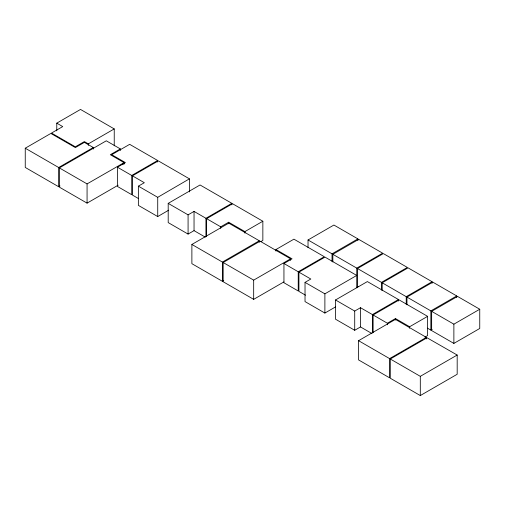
<?xml version="1.0" encoding="UTF-8"?>
<svg xmlns="http://www.w3.org/2000/svg" width="505" height="505" viewBox="0 0 505 505"><rect width="100%" height="100%" fill="white"/><g stroke="black" fill="none" stroke-linecap="round" stroke-linejoin="round"><path stroke-width="0.76" d="M138.383 198.503L132.436 195.069L132.436 175.841L158.33 160.887L189.425 178.839L157.724 197.322L138.37 186.149L138.37 205.377L157.724 216.557L168.657 210.206M56.775 130.839L56.775 123.144L80.51 109.44L114.237 128.914L114.237 145.831M60.026 185.954L58.668 186.736L25.25 167.445L25.25 148.218L50.86 133.434L75.359 147.58L84.379 142.372L93.292 147.517L93.292 149.057M56.775 123.144L62.727 126.585L51.504 133.061L75.321 146.81L84.379 141.583L88.337 143.862L114.237 128.914M25.25 148.218L58.668 167.508L93.292 147.517M118.176 185.177L87.068 203.136L59.35 187.134L59.35 167.906L106.296 140.807L120.354 148.918L120.354 150.458M120.354 148.918L110.33 154.707L124.072 162.642L124.072 164.175M59.35 167.906L87.068 183.908L124.072 162.642M157.648 160.489L131.723 175.462L131.723 194.69L117.425 186.433L117.425 167.206L125.398 162.604L111.712 154.7L129.665 144.335L157.648 160.489L157.648 162.029M138.37 186.149L144.329 182.709L132.436 175.841M205.276 237.123L194.04 230.64L188.081 234.08L168.197 222.598L168.197 203.37L200.056 184.975L231.839 203.326L231.839 204.866M168.197 203.37L188.081 214.852L194.04 211.412L205.939 218.28L231.839 203.326M206.621 236.365L206.621 218.671L232.521 203.723L262.852 221.234L262.852 240.462L260.858 241.611M206.621 218.671L220.723 226.814L228.658 222.232L244.893 231.599L262.852 221.234M223.759 280.509L222.396 281.298L191.881 263.679L191.881 244.452L228.778 223.153L259.292 240.765L259.292 242.305M191.881 244.452L222.396 262.07L259.292 240.765M283.886 281.916L253.674 299.358L223.159 281.739L223.159 262.512L260.081 241.194L290.596 258.812L290.596 260.346M275.957 251.073L275.957 249.539L293.923 239.168L324.305 256.71L298.234 271.759L283.943 263.509L283.943 282.737L298.234 290.987L298.234 271.759M308.031 247.665L308.031 239.976L333.906 225.041L357.906 238.897L357.906 240.43M223.159 262.512L253.674 280.13L290.596 258.812M283.943 263.509L292.048 258.825L275.957 249.539M305.531 295.198L298.922 291.385L298.922 272.157L324.986 257.108L356.745 275.44L324.885 293.834L305.026 282.364L305.026 301.592L324.885 313.062L335.617 306.863M308.031 239.976L332.031 253.832L357.906 238.897M332.845 261.994L332.845 254.305L358.72 239.364L382.645 253.175L356.77 268.117L356.745 287.743M305.026 282.364L310.815 279.025L298.922 272.157M357.483 268.527L383.352 253.586L407.346 267.442L381.477 282.377L357.483 268.527L357.483 287.755M356.77 287.345L358.133 286.556M371.737 333.42L360.507 326.937L354.712 330.283L335.516 319.198L335.516 299.97L367.369 281.575L398.464 299.528L398.464 301.062M382.197 290.482L382.197 282.794L408.065 267.858L432.091 281.727L432.091 283.267M335.516 299.97L354.712 311.055L360.507 307.709L372.4 314.577L398.464 299.528M373.113 332.681L373.113 314.987L399.177 299.938L427.609 316.351L427.609 335.579L424.945 337.119M382.197 282.794L406.222 296.662L432.091 281.727M406.961 304.78L406.961 297.091L432.829 282.156L456.728 295.949L456.728 297.489M373.113 314.987L387.379 323.225L395.459 318.56L409.624 326.741L427.609 316.351M426.359 337.384L389.601 358.607L389.601 377.835L358.563 359.913L358.563 340.686L395.44 319.394L426.359 337.384L426.359 338.924M406.961 297.091L430.853 310.891L456.728 295.949M431.649 311.345L457.517 296.403L479.75 309.243L479.75 328.471L453.875 343.406L431.649 330.573L431.649 311.345L453.875 324.178L453.875 343.406M427.438 328.143L430.853 330.118L432.217 329.329M390.289 359.005L427.047 337.782L457.183 355.04L457.183 374.268L420.305 395.56L390.289 378.232L390.289 359.005L420.305 376.332L457.183 355.04M453.875 324.178L479.75 309.243M332.845 254.305L356.77 268.117M117.425 167.206L131.723 175.462M358.563 340.686L389.601 358.607M430.853 310.891L430.853 330.118M420.305 376.332L420.305 395.56M409.624 326.741L409.624 328.275M406.222 296.662L406.222 304.357M395.459 318.56L395.459 320.101M387.379 323.225L387.379 324.765M381.477 282.377L381.477 290.072M372.4 314.577L372.4 333.035M360.507 307.709L360.507 326.937M354.712 311.055L354.712 330.283M332.031 253.832L332.031 261.521M324.885 293.834L324.885 313.062M253.674 280.13L253.674 299.358M244.893 231.599L244.893 233.14M228.658 222.232L228.658 223.766M222.396 262.07L222.396 281.298M220.723 226.814L220.723 228.355M205.939 218.28L205.939 236.738M194.04 211.412L194.04 230.64M189.425 178.839L189.425 191.913M188.081 214.852L188.081 234.08M157.724 197.322L157.724 216.557M122.911 163.216L122.911 164.756M88.337 143.862L88.337 145.402M87.068 183.908L87.068 203.136M58.668 167.508L58.668 186.736"/></g></svg>
